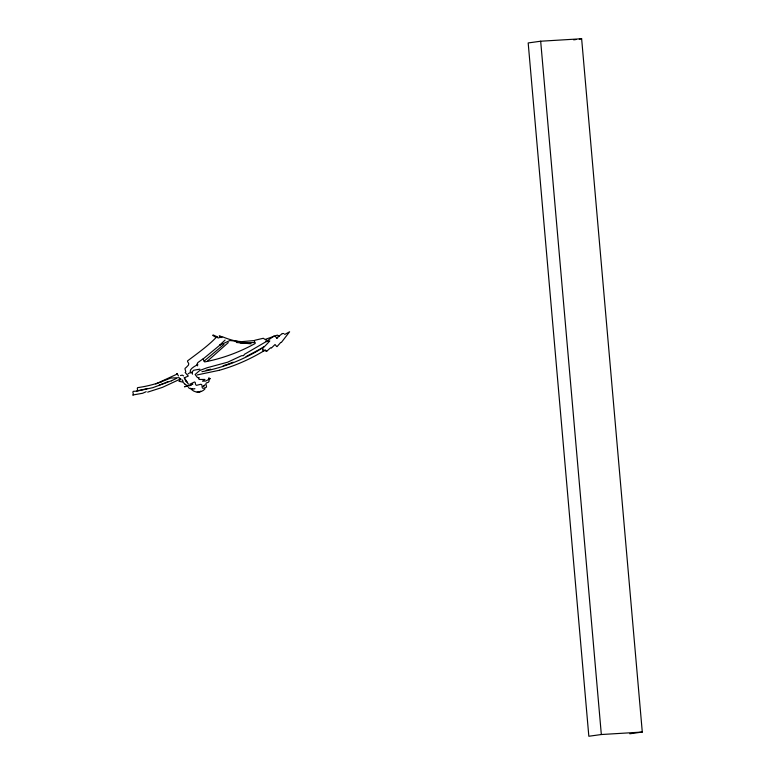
<?xml version="1.0" encoding="UTF-8"?>
<svg xmlns="http://www.w3.org/2000/svg" width="775" height="775" viewBox="0 0 775 775"><rect width="100%" height="100%" fill="white"/><g stroke="black" fill="none" stroke-linecap="round" stroke-linejoin="round"><path stroke-width="1.16" d="M197.141 364.202L197.606 365.868M177.039 374.054L176.623 373.705A1.279 0.601 88.8 0 1 177.446 374.228L178.463 375.952M188.083 373.899L189.536 372.853L192.423 372.436M204.987 388.885C201.229 393.264 193.789 393.264 190.572 388.178M191.028 372.843C187.695 369.917 195.019 365.887 197.858 364.657M228.305 342.589L207.681 360.888M204.939 384.836L203.796 385.873M219.557 345.204L225.089 340.07M223.975 344.362L204.038 361.208M192.491 374.18L192.084 372.184M217.213 337.232L217.601 336.902L214.045 335.449A1.279 0.988 -66.4 0 0 212.631 335.333L216.118 337.503C207.671 346.241 196.773 353.904 187.589 360.859A1.279 0.949 -74.8 0 0 187.618 361.692L188.674 363.427A2.122 1.085 88.1 0 1 188.354 365.219L185.903 367.738A1.279 1.143 -15.3 0 0 185.051 369.21L185.69 371.225A1.066 0.959 -15.1 0 1 185.506 372.097L185.545 372.203A1.066 0.959 -28.3 0 1 185.167 372.513L188.296 376.059L184.053 377.938M176.894 374.189L155.736 383.983M276.53 338.007L282.323 333.57M202.75 359.048L197.79 362.623L197.141 364.182M266.058 341.63L273.72 336.263M276.927 338.162L277.808 337.687L276.636 337.706M265.467 349.893C251.139 358.786 235.59 365.713 219.354 370.276M259.683 349.263L263.8 346.764M282.332 333.56L283.931 333.531M260.419 349.254C242.459 360.104 222.59 367.844 201.936 371.68M258.647 349.883L246.062 356.577M284.677 334.509L289.618 331.768L281.403 342.376A1.066 0.659 40.4 0 1 280.782 342.395L277.043 346.619A1.066 0.668 42.6 0 1 276.384 346.154L275.038 344.526L271.318 348.111A1.269 0.804 44.6 0 0 270.591 347.791L266.503 351.414L266.755 350.988A2.122 1.347 46.3 0 1 264.478 350.261L263.229 350.978L262.715 350.31L263.306 349.457A1.279 0.804 46.4 0 0 261.969 349.021L265.544 345.485A233.149 179.006 58.3 0 0 269.797 340.971L265.999 341.707L244.387 354.349L243.67 355.599L241.509 355.735L227.695 362.177L207.167 367.738L199.747 370.479L195.126 374.499L197.334 377.454L199.301 377.764L198.419 378.626L199.34 379.459L204.949 379.459L202.488 381.193L205.598 381.058L210.325 378.607L208.659 378.772L209.134 377.842A1.279 1.192 49.8 0 0 208.785 379.13L209.066 380.312A2.122 2.073 33.2 0 1 208.688 381.872L208.494 382.085A2.122 2.044 42.1 0 1 207.671 382.55L206.818 382.763A1.279 1.24 32.1 0 0 205.985 384.303L206.489 386.405A1.066 1.037 32.4 0 1 205.753 387.539L203.496 388.256A1.066 1.037 34.2 0 1 202.197 387.51L201.965 385.252A1.279 1.24 32.6 0 0 200.415 384.352L196.598 385.33A2.122 1.133 81.6 0 1 195.387 383.809L195.368 382.918A1.269 0.804 83.1 0 0 194.322 382.065L189.749 384.264L192.859 384.109L190.088 385.291L190.97 385.33L184.45 386.773L188.131 385.65A217.271 32.24 85.7 0 1 185.051 384.293M180.498 375.536L182.328 375.119L183.588 375.923M180.788 378.839L162.401 387.384L147.686 392.121M171.44 380.787L176.361 378.462M146.155 391.704L142.639 393.264L132.709 395.017A1.066 0.62 82.3 0 0 133.358 394.165L132.903 392.353A1.279 0.746 82.6 0 1 133.668 391.317L136.264 391.181A2.122 1.23 81.6 0 0 137.524 389.428L137.32 388.633A1.279 0.736 81.6 0 1 138.057 387.577A170.413 134.143 -73.3 0 0 161.278 381.92M171.595 380.719L152.869 387.655L136.662 391.191M165.075 382.84L167.972 381.629M159.282 385.059L164.116 383.247M161.258 381.794L170.742 378.045L179.19 377.706L180.643 379.256L178.957 381.29L182.842 382.094L185.041 384.177M227.656 364.24L233.188 362.206M203.118 386.338L204.067 385.979M273.74 336.263L274.922 336.282L276.646 337.706M223.181 365.713L226.532 364.608M265.563 339.276L277.305 335.12L279.291 336.185M197.15 374.945L219.432 370.256M146.93 388.759L138.25 390.59M266.261 339.993L266.174 340.002M206.131 370.198L210.732 369.181M254.694 340.293L263.287 338.278L265.873 339.963M199.863 369.162L193.459 370.314L192.074 372.165M540.679 41.22L528.182 42.945L588.835 736.25L601.332 734.526L642.291 732.055L581.637 38.75L540.679 41.22L601.332 734.526M573.684 39.845L575.951 39.535M579.361 39.06L581.637 38.75M629.794 733.78L642.291 732.055M254.752 342.482L240.211 342.918M197.112 392.198L198.284 392.16M188.335 387.548C189.72 389.651 196.249 388.779 194.854 388.682M251.139 343.809L236.307 342.472M191.377 388.885L192.713 389.05M220.739 337.561L219.238 335.904L221.214 336.621A1.269 0.988 -68.2 0 0 219.897 336.679L219.596 337.396A2.122 1.647 -68.6 0 1 217.378 337.454M221.931 337.629L221.427 336.999L221.912 336.534A197.596 117.18 86.5 0 0 231.948 340.07L232.422 340.196A197.596 117.18 86.5 0 0 237.731 341.436M187.376 382.666L186.281 380.932L188.48 384.197M181.98 379.702L183.094 381.232M186.388 381.116L184.75 378.171M184.944 379.372L186.087 381.532M219.848 345.175L203.05 359.009L204.658 361.925C222.357 358.534 239.456 352.208 255.208 343.47L254.239 340.574L241.538 341.639L229.817 340.545L219.848 345.175M200.88 391.307L198.439 392.131L200.88 391.307"/></g></svg>
